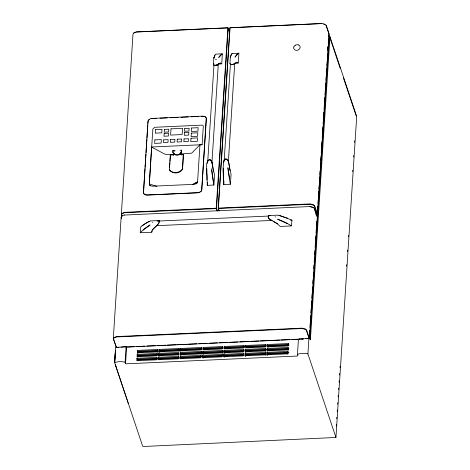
<?xml version="1.0" encoding="UTF-8"?>
<svg xmlns="http://www.w3.org/2000/svg" width="470" height="470" viewBox="0 0 470 470"><rect width="100%" height="100%" fill="white"/><g stroke="black" fill="none" stroke-linecap="round" stroke-linejoin="round"><path stroke-width="0.7" d="M213.874 58.11L214.978 54.967M152.304 222.686L152.321 222.216M275.185 217.099L275.203 216.629M328.818 35.926L329.112 36.842L317.514 216.212L316.698 215.066M340.163 68.209L329.47 36.378L329.981 36.819L356.712 116.396L335.95 437.458L143.321 446.5L142.686 446.236L114.657 362.699L115.256 353.093M309.166 338.782L306.299 330.24L305.265 329.353L302.11 328.524L116.478 336.961L113.969 338.042L113.552 338.993L116.419 347.541L113.288 338.747L121.148 217.228L121.583 216.224L122.758 215.43M121.325 214.496L132.987 34.187L133.433 33.182L136.124 32.025L227.891 27.895L216.229 208.21L124.468 212.34L121.771 213.492L121.325 214.496L121.989 216.476M298.785 339.469L298.409 339.622L297.475 354.392L297.933 355.808L296.917 356.06L126.171 363.815L125.566 363.639L125.09 362.229A9.747 5.064 3.7 0 0 114.657 362.699L115.585 347.929L116.39 346.707M114.657 362.699L115.438 350.549M125.09 362.229L126.025 347.453L126.659 346.402L125.566 363.639M143.432 192.671L144.983 168.648M145.077 167.197L145.923 154.089M146.017 152.638L146.869 139.531M146.963 138.08L147.809 124.973M147.903 123.522L148.185 120.737L149.619 119.239M136.946 358.293L136.793 360.713L156.721 359.809L156.88 357.382L136.946 358.293L137.504 359.944L157.432 359.039M137.205 354.351L137.046 356.771L156.98 355.866L157.133 353.446L137.205 354.351L137.681 357.212M137.434 353.228L137.457 350.409L157.391 349.504L157.52 349.903M137.933 353.276L137.457 350.409M150.447 185.738L152.685 186.191L193.781 184.34C195.373 184.252 197.324 183.406 197.576 181.649L199.962 144.825L202.118 144.707L203.304 126.342A1.492 1.251 -18.6 0 0 201.918 125.138L154.771 127.276L152.862 128.933L149.278 183.97L156.851 186.349M157.368 352.324L157.391 349.504M158.496 357.312L158.337 359.732L178.424 358.822L178.582 356.401L158.496 357.312L159.048 358.963L179.135 358.052M158.725 356.19L158.748 353.37L178.835 352.459L178.812 355.279M158.983 352.253L159.007 349.427L179.088 348.517L179.223 348.916M159.224 356.237L158.748 353.37M159.483 352.294L159.007 349.427M179.07 351.337L179.088 348.517M180.198 356.325L180.039 358.751L200.831 357.805L200.984 355.379L180.198 356.325L180.75 357.981L200.825 357.065M180.427 355.208L180.451 352.382L201.242 351.443L201.377 351.836M180.686 351.266L180.709 348.44L201.495 347.5L201.63 347.894M180.927 355.25L180.451 352.382M206.9 179.934C207.628 174.393 203.957 162.767 209.373 159.73C213.915 161.057 212.07 167.861 213.603 171.386M214.003 57.916L214.743 55.419L215.771 54.126L222.316 53.833L221.781 63.75L219.878 63.209L217.293 65.042L214.755 65.365L213.821 65.036L213.433 64.261L213.874 57.463M207.722 161.786L213.997 64.69M207.364 182.483L207.282 185.427L213.944 184.969L214.573 175.204L212.716 166.85M211.888 163.307L218.309 64.026M201.219 354.262L201.242 351.443M201.495 347.5L201.342 349.921L180.55 350.867M202.605 355.308L202.447 357.729L221.981 356.842L222.14 354.421L202.605 355.308L203.081 358.175M202.834 354.186L202.858 351.366L222.392 350.479L222.527 350.879M203.111 347.424L202.958 349.85L222.492 348.957L222.645 346.537L203.111 347.424L203.669 349.081L222.48 348.223M203.334 354.233L202.858 351.366M229.83 27.947L218.168 208.257L219.102 211.036M224.149 161.04L230.429 63.944M223.902 181.038L223.773 184.681L230.429 184.216L231.064 174.452L228.273 161.051L226.599 159.042L224.842 159.271L223.614 161.439L223.044 169.688L223.52 181.99M228.314 162.561L234.736 63.28M222.369 353.299L222.392 350.479M223.755 354.345L223.597 356.771L243.389 355.872L243.542 353.446L223.755 354.345L224.231 357.212M223.984 353.228L224.008 350.403L243.801 349.504L243.936 349.903M224.261 346.466L224.108 348.887L243.895 347.988L244.053 345.562L224.261 346.466L224.819 348.117L243.877 347.254M224.484 353.27L224.008 350.403M243.801 349.504L243.642 351.93L223.849 352.829M245.14 356.195L245.158 353.375L265.35 352.459L265.485 352.853M245.393 352.253L245.416 349.433L265.609 348.517L265.738 348.916M245.669 345.491L245.516 347.912L265.703 346.995L265.861 344.575L245.669 345.491L246.227 347.142L265.697 346.261M245.64 356.237L245.158 353.375M245.892 352.3L245.416 349.433M265.327 355.279L265.35 352.459M265.585 351.337L265.609 348.517M266.942 355.203L266.966 352.382L287.899 351.431L288.034 351.83M267.201 351.266L267.224 348.44L288.157 347.489L288.286 347.888M267.477 344.498L267.318 346.925L288.251 345.973L288.41 343.546L267.477 344.498L267.953 347.365M267.442 355.25L266.966 352.382M287.875 354.257L287.899 351.431M288.134 350.315L288.157 347.489M335.95 437.458L307.915 353.922L308.849 339.146L309.654 337.924L310.4 339.599L329.981 36.819M309.483 334.699L309.771 330.304M309.959 327.379L310.241 322.984M310.435 320.052L310.717 315.658M310.905 312.726L311.193 308.332M311.381 305.4L311.663 301.006M311.857 298.074L312.139 293.68M312.327 290.754L312.562 287.088M312.803 283.428L313.038 279.767M313.273 276.101L313.514 272.441M313.748 268.775L313.984 265.115M314.177 262.184L314.459 257.789M314.647 254.858L314.935 250.463M315.123 247.537L315.405 243.143M315.593 240.211L315.881 235.817M316.069 232.885L316.351 228.491M316.545 225.559L316.827 221.164M317.497 210.795L317.779 206.418M317.967 203.492L318.202 199.844M318.437 196.196L318.725 191.813M318.913 188.893L319.148 185.245M319.383 181.596L319.618 177.948M319.853 174.294L320.094 170.645M320.329 166.997L320.563 163.343M320.752 160.423L321.034 156.046M321.221 153.126L321.509 148.743M321.697 145.823L321.979 141.446M322.167 138.527L322.449 134.144M322.643 131.224L322.925 126.847M323.113 123.927L323.395 119.544M323.583 116.625L323.865 112.242M324.059 109.322L324.341 104.945M324.529 102.025L324.811 97.642M324.999 94.723L325.287 90.346M325.475 87.426L325.71 83.772M325.945 80.123L326.227 75.746M326.415 72.826L326.656 69.172M326.891 65.524L327.173 61.141M327.361 58.221L327.596 54.573M327.831 50.925L328.119 46.542M328.307 43.622L328.542 39.974M328.777 36.325L328.918 34.134M124.25 215.066L310 206.536L313.155 207.364L314.43 208.445L317.309 217.017L309.448 338.541L306.569 329.964L305.482 329.029L302.134 328.148L116.396 336.585L113.728 337.742L113.288 338.747M336.262 426.067L336.356 424.61M336.737 418.758L336.831 417.301M337.207 411.467L337.301 410.005M337.677 404.171L337.771 402.714M338.147 396.88L338.241 395.417M338.623 389.583L338.717 388.126M339.093 382.292L339.187 380.829M339.563 374.995L339.657 373.538M340.039 367.704L340.133 366.242M346.602 266.167L346.696 264.704M347.547 251.515L347.647 250.046M348.499 236.862L348.593 235.394M352.712 171.656L352.811 170.193M353.663 157.004L353.757 155.541M354.609 142.351L354.703 140.883M150.371 220.929L158.707 220.606L159.318 221.211C158.978 226.035 152.227 227.392 151.669 232.286L140.236 232.709L140.606 227.039L144.936 223.691L150.147 221.041M151.845 232.18L151.939 230.764M273.569 221.423L277.494 223.861L280.173 226.446L291.429 225.935L291.988 220.166L290.483 220.136M310.4 339.599L309.824 339.087L329.317 37.024L328.812 36.578M327.831 48.022L327.931 46.559M328.289 41.431L328.389 39.968M327.843 49.832L328.048 46.906M328.301 43.246L328.559 39.586M181.355 150.958L180.862 154.184L181.755 154.806L183.212 154.436L183.553 154.883L182.495 169.464C179.364 173.777 172.801 174.288 169.364 170.052L170.316 155.071L173.301 154.959L173.988 153.208M169.523 167.866L169.893 162.767M169.999 161.304L170.369 156.204M182.495 169.464L183.212 154.436L183.553 154.883M206.571 170.434L206.724 168.695M223.303 168.137L223.773 184.681M206.829 168.877L207.282 185.427M223.603 162.714L224.255 159.941L225.118 159.107L224.255 159.941M207.129 163.46L207.781 160.687L208.645 159.859M174.887 150.535L172.807 150.6C172.002 155.817 180.057 157.086 181.461 151.922L181.549 150.206L180.11 150.3M174.1 153.614L173.412 155.364M181.467 151.363L180.968 154.589L181.25 155.012M192.512 184.575L197.641 181.79L197.2 182.918L196.149 183.823M268.229 216.799L268.446 216.024L269.187 215.583L277.87 215.137M213.433 64.261L213.791 63.632M219.155 57.228L221.787 54.203M180.175 349.375L179.71 350.032L159.624 350.943L160.088 350.285L179.458 349.404M266.69 349.369L266.226 350.032L246.039 350.949L246.503 350.285L265.973 349.404M232.145 53.545L238.901 53.233L238.272 62.998L234.518 63.315M231.816 53.745L230.347 56.717L229.924 63.879C232.127 66.082 234.918 63.186 236.974 62.363L238.149 63.15M235.112 57.146L237.632 53.932M218.538 57.716L220.395 55.166L222.316 53.833M152.656 229.624L157.614 224.719L159.236 222.492M235.006 56.964L236.874 54.414L238.801 53.081M268.446 216.024L268.176 217.545L268.799 218.609L277.664 223.949M140.236 232.709L144.619 228.59L149.895 224.966M217.293 65.042L219.367 63.38L220.612 62.956M182.383 169.059C179.258 173.371 172.69 173.882 169.253 169.647M143.121 230.059L150.106 225.059M141.975 225.835L149.19 221.305M268.987 215.718L268.258 216.265L269.187 215.583L270.156 215.589M118.963 347.23L116.19 347.424L116.537 347.177M303.168 338.829L299.008 339.117L299.361 338.87M133.703 33.018L136.241 31.931L227.95 27.806L229.348 31.978M181.103 150.829L181.655 150.612M232.262 53.38L231.228 54.673L230.476 57.17M232.709 64.555L237.097 62.205M216.511 65.142L216.235 65.301L217.451 64.872L215.466 65.189M192.747 184.593L197.641 181.79M174.399 151.193L174.993 150.935M122.547 215.548L124.368 214.972M173.154 150.941L172.807 150.6L173.683 151.164M224.842 159.271L225.817 159.013M116.19 347.424L125.895 346.754L121.043 347.089M299.008 339.117L308.72 338.447L305.947 338.635M215.448 59.402L216.441 59.361M151.175 118.663L156.404 118.364M230.112 27.701L321.797 23.5L325.17 24.469M321.791 23.588L230.053 27.795L218.391 208.104L310.13 203.898L313.508 204.779L314.6 205.719L317.485 214.291L329.141 33.981L326.262 25.404L323.683 23.8M218.027 64.061L221.664 63.902M230.97 64.484L230.294 64.29L231.933 64.443M160.017 118.199L167.255 117.87M170.146 117.741L178.101 117.383M180.997 117.253L188.229 116.924M191.12 116.795L198.352 116.472M201.248 116.337L203.569 116.302M323.26 118.205L324.723 118.14M202.118 144.707L151.599 146.998L149.337 184.546M174.029 154.289L167.526 154.583L164.841 154.142L151.657 147.145M180.539 153.996L191.666 153.161L199.962 144.825M157.004 221.123L268.911 216.036M315.728 214.602L317.197 214.537L314.324 205.989L313.29 205.102L310.106 204.28L218.421 208.48L219.126 210.566M156.598 225.676L272.165 220.424M126.389 347.001L134.449 346.637M136.653 346.537L144.707 346.167M146.91 346.067L155.699 345.667M157.168 345.603L165.957 345.203M167.426 345.139L176.221 344.739M177.684 344.669L186.478 344.269M187.941 344.204L196.736 343.805M198.933 343.705L206.994 343.341M209.191 343.241L217.252 342.871M219.449 342.771L227.509 342.407M229.707 342.307L237.767 341.943M239.97 341.843L248.759 341.443M250.228 341.373L259.017 340.973M260.486 340.909L269.281 340.509M270.743 340.445L279.538 340.045M281.001 339.974L289.796 339.575M291.993 339.475L298.585 339.176M125.948 347.107L298.902 339.252M301.834 339.117L303.303 339.052M157.761 350.391L138.544 351.266L138.08 351.924L158.008 351.02M201.865 348.387L181.79 349.298L181.326 349.962L202.118 349.016M223.009 347.424L204.197 348.282L203.733 348.94L223.268 348.053M244.406 346.455L225.347 347.318L224.883 347.982L244.676 347.083M266.226 345.462L246.756 346.349L246.292 347.007L266.484 346.09M288.774 344.44L268.564 345.356L268.1 346.014L289.032 345.068M138.01 352.059L157.944 351.155M159.559 351.084L179.646 350.168M201.336 349.187L181.261 350.097L180.709 348.44M268.029 346.155L288.245 345.233M137.299 352.829L157.233 351.924M158.848 351.854L178.935 350.937M157.509 354.333L138.286 355.203L137.822 355.866L157.755 354.962M178.488 353.375L159.835 354.227L159.371 354.885L179.458 353.975M244.153 350.397L225.095 351.26L224.631 351.924L244.424 351.02M288.521 348.382L268.305 349.298L267.841 349.956L288.774 349.004M137.757 356.002L156.974 355.132M159.307 355.026L178.671 354.145M181.009 354.039L201.078 353.129M203.41 353.017L222.222 352.165M224.566 352.059L243.619 351.196M245.969 351.084L265.438 350.203M287.987 349.175L267.777 350.097L267.224 348.44M158.596 355.796L178.676 354.879M180.292 354.809L201.084 353.863M202.699 353.787L222.234 352.899M245.258 351.854L265.45 350.937M267.066 350.867L287.998 349.915M157.25 358.275L138.033 359.145L137.569 359.809L157.503 358.904M178.947 357.288L159.583 358.169L159.118 358.827L179.205 357.917M201.354 356.272L181.285 357.182L180.821 357.84L201.607 356.895M222.498 355.308L203.686 356.16L203.222 356.824L222.757 355.937M243.895 354.333L224.842 355.203L224.378 355.861L244.165 354.962M264.992 353.375L246.245 354.227L245.781 354.891L265.973 353.975M288.985 352.288L268.053 353.24L267.589 353.898L288.521 352.947M203.158 356.959L221.969 356.107M224.308 356.002L243.366 355.132M245.716 355.026L265.186 354.145M267.524 354.039L287.734 353.117M245.005 355.796L265.192 354.879M266.813 354.809L287.746 353.857M278.081 215.225L287.734 218.256M209.35 159.759L210.384 159.923M309.988 206.624L313.343 207.511M214.755 65.365L213.956 65.189L213.533 64.425M279.438 215.383L291.988 220.166M204.368 116.46L205.067 116.736M277.6 219.267L287.199 223.514M277.829 219.155L284.955 222.216L291.617 225.829M181.514 150.564L181.408 150.159L181.461 151.922M226.599 159.042C230.071 161.668 228.72 166.909 230.083 170.633M271.308 220.318L268.981 218.726L268.176 217.545M181.408 150.159L181.361 151.516C179.828 155.635 174.37 156.134 172.613 151.91M150.512 185.879L149.513 184.922M211.118 160.54L210.125 159.788L211.805 161.803L212.605 166.186M230.429 64.443L230.006 63.679M205.572 116.971L206.377 118.704L201.765 190.039L201.295 191.202L199.45 192.477L197.741 192.817L147.116 195.103L144.742 194.639L143.432 193.123M206.06 117.576L205.002 116.595L202.629 116.131L152.004 118.416L150.294 118.757L148.45 120.032L147.98 121.195L143.491 193.264M143.685 193.658L145.377 194.774L147.051 194.962L197.682 192.677L199.392 192.336L201.236 191.061L201.701 189.898L206.254 117.97M149.971 185.515L149.272 184.405M326.015 25.21L328.888 33.758M343.417 77.897L356.201 115.955M328.724 35.027L329.417 37.101M314.183 208.251L316.833 216.141M288.41 343.546L288.545 343.946M265.861 344.575L265.997 344.974M244.053 345.562L244.189 345.961M243.542 353.446L243.677 353.845M222.645 346.537L222.78 346.936M222.14 354.421L222.269 354.821M200.984 355.379L201.119 355.778M178.582 356.401L178.712 356.801M121.148 217.228L121.589 218.544M157.133 353.446L157.268 353.845M156.88 357.382L157.015 357.782M115.262 364.514L128.428 403.742M229.601 32.195L228.209 28.024L216.547 208.339L217.481 211.118M216.958 210.672L216.259 208.586L124.55 212.71L122.012 213.797L121.595 214.749L122.035 216.065M115.79 366.083L115.961 366.659M170.769 155.405L170.316 155.071L170.422 155.476M227.833 167.925L230.312 184.381M211.359 168.677L213.821 185.133M227.962 167.731L229.548 178.905M213.498 182.448L211.847 170.199M159.166 220.988L159.195 221.752M297.475 354.392A9.747 5.064 3.7 0 1 307.915 353.922M293.838 46.883A3.284 2.744 -18.6 0 0 296.253 50.325L296.875 50.325A3.284 2.744 -18.6 0 0 300.113 47.37A3.272 2.732 -18.6 0 0 299.684 45.866A3.313 2.773 -18.6 0 0 298.426 44.914M293.868 46.871A3.272 2.732 -18.6 0 1 294.132 46.371A3.313 2.773 -18.6 0 1 295.395 45.191M295.418 45.196A3.272 2.732 -18.6 0 1 298.409 44.932M116.178 347.019L116.166 347.318L116.19 346.983M154.871 139.884L154.642 143.379L161.122 143.08L161.351 139.584L154.871 139.884M155.529 129.65L155.306 133.145L161.786 132.846L162.009 129.35L155.529 129.65M163.742 139.837L163.566 142.621L167.966 142.416L168.148 139.631L163.742 139.837M164.159 133.439L163.977 136.224L168.383 136.018L168.56 133.233L164.159 133.439M164.418 129.397L164.236 132.182L168.642 131.976L168.824 129.191L164.418 129.397M171.015 128.839L170.61 135.09L182.154 134.549L182.56 128.298L171.015 128.839M170.516 139.525L170.334 142.316L174.74 142.11L174.916 139.326L170.516 139.525M177.278 139.22L177.102 142.005L181.508 141.799L181.684 139.014L177.278 139.22M184.052 138.914L183.87 141.699L188.276 141.494L188.458 138.709L184.052 138.914M184.463 132.517L184.287 135.301L188.687 135.096L188.87 132.311L184.463 132.517M184.728 128.475L184.546 131.259L188.952 131.054L189.134 128.269L184.728 128.475M191.002 138.221L190.773 141.711L197.253 141.411L197.482 137.922L191.002 138.221M191.331 133.098L191.108 136.594L197.588 136.294L197.811 132.798L191.331 133.098M191.66 127.987L191.437 131.477L197.917 131.177L198.14 127.687L191.66 127.987M181.537 353.24L181.073 353.898L201.865 352.958L202.329 352.294L181.537 353.24M203.945 352.224L203.481 352.882L223.015 351.995L223.479 351.337L203.945 352.224M158.883 220.724L159.318 221.211L158.883 220.724"/></g></svg>
